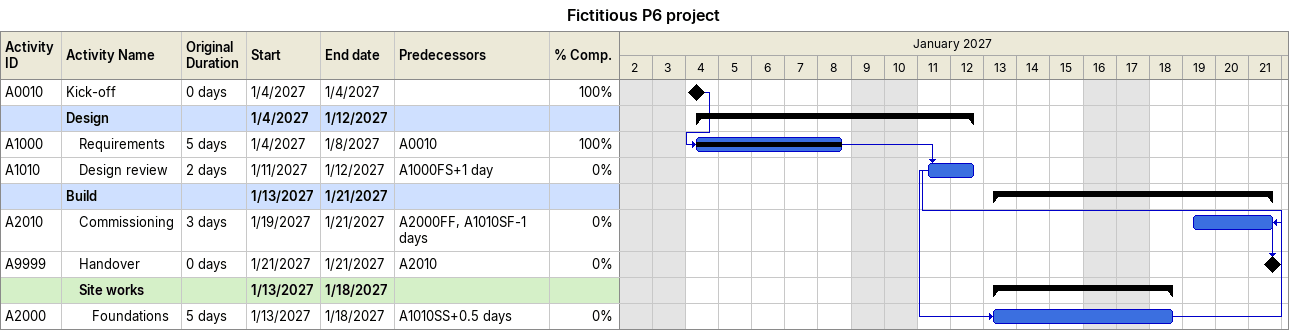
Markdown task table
Fictitious P6 project

| ID | Level | Task | Original duration | Start | Finish | Predecessors | % complete |
|---|---|---|---|---|---|---|---|
| A0010 | 1 | Kick-off | 0d | 2027-01-04 | 2027-01-04 |  | 100 |
|  | 1 | **Design** |  | 2027-01-04 | 2027-01-12 |  |  |
| A1000 | 2 | Requirements | 5d | 2027-01-04 | 2027-01-08 | A0010 | 100 |
| A1010 | 2 | Design review | 2d | 2027-01-11 | 2027-01-12 | A1000FS+1d | 0 |
|  | 1 | **Build** |  | 2027-01-13 | 2027-01-21 |  |  |
| A2010 | 2 | Commissioning | 3d | 2027-01-19 | 2027-01-21 | A2000FF, A1010SF-1d | 0 |
| A9999 | 2 | Handover | 0d | 2027-01-21 | 2027-01-21 | A2010 | 0 |
|  | 2 | **Site works** |  | 2027-01-13 | 2027-01-18 |  |  |
| A2000 | 3 | Foundations | 5d | 2027-01-13 | 2027-01-18 | A1010SS+0.5d | 0 |
